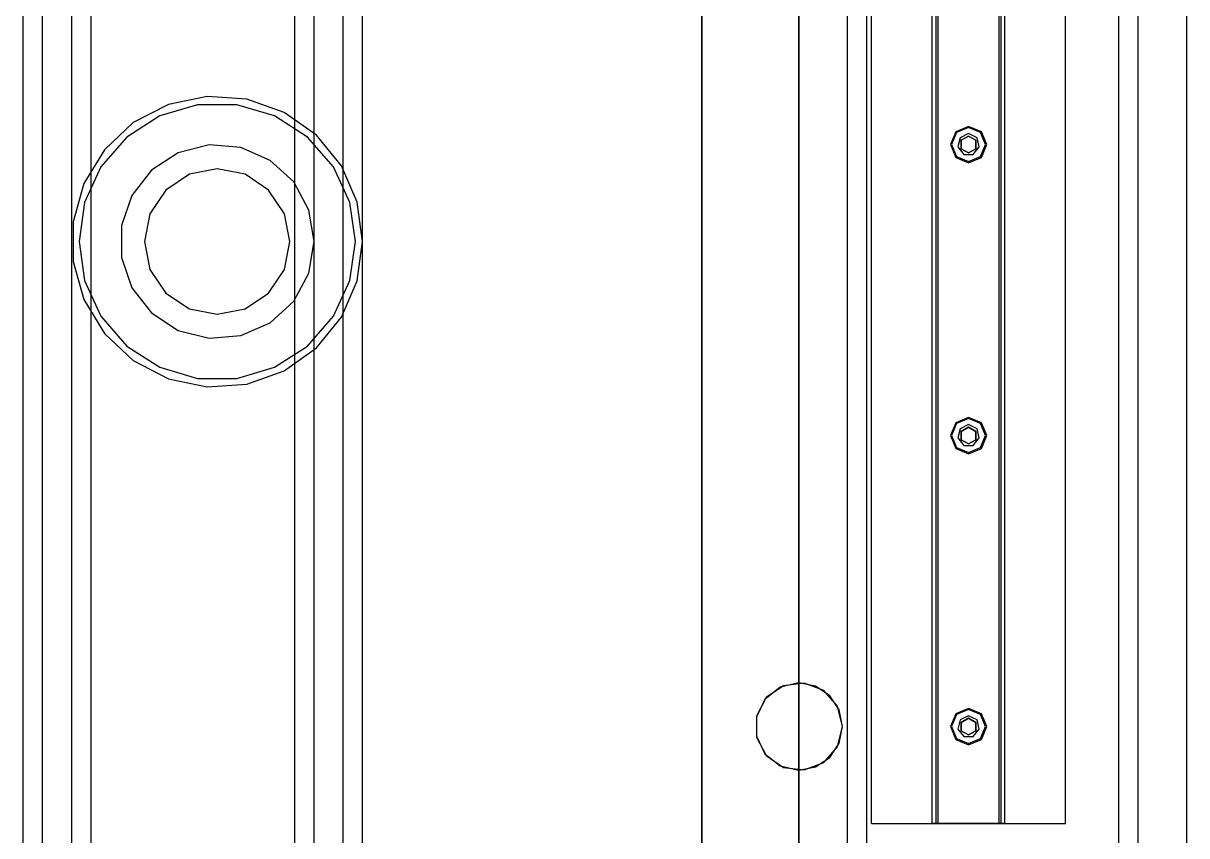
# Model space of a CAD drawing. Header units: millimetres. Extents: x -201 to 3037, y -406 to 3230.
# Drawn here: x 0 to 240, y 2177.5 to 2345 of the extents above; entities that cross this region are included whole.
import ezdxf

# ---------------------------------------------------------------- set-up
doc = ezdxf.new("R2010")
doc.units = ezdxf.units.MM
doc.layers.add('HIDDEN', color=8, linetype='Continuous')
doc.layers.add('VISIBLE', color=7, linetype='Continuous')

msp = doc.modelspace()

# ---------------------------------------------------------------- linework, layer by layer
at = {"layer": 'HIDDEN'}
for points in [[(10, 2000), (10, 2950)], [(14, 2000), (14, 2950)], [(14, 2000), (14, 2950)], [(66, 2000), (66, 2950)], [(66, 2000), (66, 2950)], [(70, 2000), (70, 2950)], [(70, 2000), (70, 2950)], [(70, 2000), (70, 2950)], [(0, 2060), (0, 2890)], [(0, 2060), (0, 2890)], [(0, 2060), (0, 2890)], [(4, 2060), (4, 2890)], [(4, 2060), (4, 2890)], [(4, 2060), (4, 2890)], [(4, 2060), (4, 2890)], [(56, 2060), (56, 2890)], [(56, 2060), (56, 2890)], [(56, 2060), (56, 2890)], [(56, 2060), (56, 2890)], [(60, 2060), (60, 2890)], [(60, 2060), (60, 2890)], [(60, 2060), (60, 2890)], [(60, 2060), (60, 2890)], [(170, 2060), (170, 2890)], [(170, 2060), (170, 2890)], [(174, 2060), (174, 2890)], [(174, 2060), (174, 2890)], [(226, 2060), (226, 2890)], [(226, 2060), (226, 2890)], [(230, 2060), (230, 2890)], [(230, 2060), (230, 2890)], [(230, 2110), (230, 2710)], [(240, 2120), (240, 2700)], [(140, 2680), (140, 2100)], [(140, 2100), (140, 2680)], [(140, 2680), (140, 2100)], [(160, 2680), (160, 2100)], [(160, 2100), (160, 2680)], [(160, 2680), (160, 2100)], [(175, 2180), (175, 2640)], [(187.5, 2180), (187.5, 2640)], [(187.5, 2180), (187.5, 2640)], [(187.5, 2180), (187.5, 2640)], [(188.7, 2180), (188.7, 2640)], [(201.3, 2180), (201.3, 2640)], [(202.5, 2180), (202.5, 2640)], [(202.5, 2180), (202.5, 2640)], [(202.5, 2180), (202.5, 2640)], [(215, 2180), (215, 2640)], [(70, 2300), (68.89, 2308.09), (65.63, 2315.59), (60.48, 2321.93), (53.8, 2326.64), (46.1, 2329.37), (37.95, 2329.93), (29.95, 2328.27), (22.7, 2324.51), (16.73, 2318.93), (12.48, 2311.95), (10.28, 2304.08), (10.28, 2295.92), (12.48, 2288.05), (16.73, 2281.07), (22.7, 2275.49), (29.95, 2271.73), (37.95, 2270.07), (46.1, 2270.63), (53.8, 2273.36), (60.48, 2278.07), (65.63, 2284.41), (68.89, 2291.91), (70, 2300)], [(70, 2300), (68.89, 2308.09), (65.63, 2315.59), (60.48, 2321.93), (53.8, 2326.64), (46.1, 2329.37), (37.95, 2329.93), (29.95, 2328.27), (22.7, 2324.51), (16.73, 2318.93), (12.48, 2311.95), (10.28, 2304.08), (10.28, 2295.92), (12.48, 2288.05), (16.73, 2281.07), (22.7, 2275.49), (29.95, 2271.73), (37.95, 2270.07), (46.1, 2270.63), (53.8, 2273.36), (60.48, 2278.07), (65.63, 2284.41), (68.89, 2291.91), (70, 2300)], [(70, 2300), (68.89, 2308.09), (65.63, 2315.59), (60.48, 2321.93), (53.8, 2326.64), (46.1, 2329.37), (37.95, 2329.93), (29.95, 2328.27), (22.7, 2324.51), (16.73, 2318.93), (12.48, 2311.95), (10.28, 2304.08), (10.28, 2295.92), (12.48, 2288.05), (16.73, 2281.07), (22.7, 2275.49), (29.95, 2271.73), (37.95, 2270.07), (46.1, 2270.63), (53.8, 2273.36), (60.48, 2278.07), (65.63, 2284.41), (68.89, 2291.91), (70, 2300)], [(68.5, 2300), (67.35, 2308.03), (63.98, 2315.41), (58.66, 2321.54), (51.84, 2325.92), (44.06, 2328.21), (35.94, 2328.21), (28.16, 2325.92), (21.34, 2321.54), (16.02, 2315.41), (12.65, 2308.03), (11.5, 2300), (12.65, 2291.97), (16.02, 2284.59), (21.34, 2278.46), (28.16, 2274.08), (35.94, 2271.79), (44.06, 2271.79), (51.84, 2274.08), (58.66, 2278.46), (63.98, 2284.59), (67.35, 2291.97), (68.5, 2300)], [(68.5, 2300), (67.35, 2308.03), (63.98, 2315.41), (58.66, 2321.54), (51.84, 2325.92), (44.06, 2328.21), (35.94, 2328.21), (28.16, 2325.92), (21.34, 2321.54), (16.02, 2315.41), (12.65, 2308.03), (11.5, 2300), (12.65, 2291.97), (16.02, 2284.59), (21.34, 2278.46), (28.16, 2274.08), (35.94, 2271.79), (44.06, 2271.79), (51.84, 2274.08), (58.66, 2278.46), (63.98, 2284.59), (67.35, 2291.97), (68.5, 2300)], [(68.5, 2300), (67.35, 2308.03), (63.98, 2315.41), (58.66, 2321.54), (51.84, 2325.92), (44.06, 2328.21), (35.94, 2328.21), (28.16, 2325.92), (21.34, 2321.54), (16.02, 2315.41), (12.65, 2308.03), (11.5, 2300), (12.65, 2291.97), (16.02, 2284.59), (21.34, 2278.46), (28.16, 2274.08), (35.94, 2271.79), (44.06, 2271.79), (51.84, 2274.08), (58.66, 2278.46), (63.98, 2284.59), (67.35, 2291.97), (68.5, 2300)], [(68.5, 2300), (67.35, 2308.03), (63.98, 2315.41), (58.66, 2321.54), (51.84, 2325.92), (44.06, 2328.21), (35.94, 2328.21), (28.16, 2325.92), (21.34, 2321.54), (16.02, 2315.41), (12.65, 2308.03), (11.5, 2300), (12.65, 2291.97), (16.02, 2284.59), (21.34, 2278.46), (28.16, 2274.08), (35.94, 2271.79), (44.06, 2271.79), (51.84, 2274.08), (58.66, 2278.46), (63.98, 2284.59), (67.35, 2291.97), (68.5, 2300)], [(68.5, 2300), (67.35, 2308.03), (63.98, 2315.41), (58.66, 2321.54), (51.84, 2325.92), (44.06, 2328.21), (35.94, 2328.21), (28.16, 2325.92), (21.34, 2321.54), (16.02, 2315.41), (12.65, 2308.03), (11.5, 2300), (12.65, 2291.97), (16.02, 2284.59), (21.34, 2278.46), (28.16, 2274.08), (35.94, 2271.79), (44.06, 2271.79), (51.84, 2274.08), (58.66, 2278.46), (63.98, 2284.59), (67.35, 2291.97), (68.5, 2300)], [(68.5, 2300), (67.35, 2308.03), (63.98, 2315.41), (58.66, 2321.54), (51.84, 2325.92), (44.06, 2328.21), (35.94, 2328.21), (28.16, 2325.92), (21.34, 2321.54), (16.02, 2315.41), (12.65, 2308.03), (11.5, 2300), (12.65, 2291.97), (16.02, 2284.59), (21.34, 2278.46), (28.16, 2274.08), (35.94, 2271.79), (44.06, 2271.79), (51.84, 2274.08), (58.66, 2278.46), (63.98, 2284.59), (67.35, 2291.97), (68.5, 2300)], [(195, 2323.75), (192.35, 2322.65), (191.25, 2320), (192.35, 2317.35), (195, 2316.25), (197.65, 2317.35), (198.75, 2320), (197.65, 2322.65), (195, 2323.75)], [(195, 2323.5), (192.53, 2322.47), (191.5, 2320), (192.53, 2317.53), (195, 2316.5), (197.47, 2317.53), (198.5, 2320), (197.47, 2322.47), (195, 2323.5)], [(195, 2322.25), (193.24, 2321.4), (192.81, 2319.5), (194.02, 2317.97), (195.98, 2317.97), (197.19, 2319.5), (196.76, 2321.4), (195, 2322.25)], [(195, 2322.25), (193.24, 2321.4), (192.81, 2319.5), (194.02, 2317.97), (195.98, 2317.97), (197.19, 2319.5), (196.76, 2321.4), (195, 2322.25)], [(195, 2321.73), (193.5, 2320.87)], [(193.5, 2320.87), (193.5, 2319.13)], [(196.5, 2320.87), (195, 2321.73)], [(196.5, 2319.13), (196.5, 2320.87)], [(60, 2300), (58.92, 2306.49), (55.78, 2312.28), (50.94, 2316.74), (44.91, 2319.39), (38.35, 2319.93), (31.97, 2318.32), (26.45, 2314.71), (22.41, 2309.52), (20.27, 2303.29), (20.27, 2296.71), (22.41, 2290.48), (26.45, 2285.29), (31.97, 2281.68), (38.35, 2280.07), (44.91, 2280.61), (50.94, 2283.26), (55.78, 2287.72), (58.92, 2293.51), (60, 2300)], [(60, 2300), (58.92, 2306.49), (55.78, 2312.28), (50.94, 2316.74), (44.91, 2319.39), (38.35, 2319.93), (31.97, 2318.32), (26.45, 2314.71), (22.41, 2309.52), (20.27, 2303.29), (20.27, 2296.71), (22.41, 2290.48), (26.45, 2285.29), (31.97, 2281.68), (38.35, 2280.07), (44.91, 2280.61), (50.94, 2283.26), (55.78, 2287.72), (58.92, 2293.51), (60, 2300)], [(60, 2300), (58.92, 2306.49), (55.78, 2312.28), (50.94, 2316.74), (44.91, 2319.39), (38.35, 2319.93), (31.97, 2318.32), (26.45, 2314.71), (22.41, 2309.52), (20.27, 2303.29), (20.27, 2296.71), (22.41, 2290.48), (26.45, 2285.29), (31.97, 2281.68), (38.35, 2280.07), (44.91, 2280.61), (50.94, 2283.26), (55.78, 2287.72), (58.92, 2293.51), (60, 2300)], [(60, 2300), (58.92, 2306.49), (55.78, 2312.28), (50.94, 2316.74), (44.91, 2319.39), (38.35, 2319.93), (31.97, 2318.32), (26.45, 2314.71), (22.41, 2309.52), (20.27, 2303.29), (20.27, 2296.71), (22.41, 2290.48), (26.45, 2285.29), (31.97, 2281.68), (38.35, 2280.07), (44.91, 2280.61), (50.94, 2283.26), (55.78, 2287.72), (58.92, 2293.51), (60, 2300)], [(60, 2300), (58.92, 2306.49), (55.78, 2312.28), (50.94, 2316.74), (44.91, 2319.39), (38.35, 2319.93), (31.97, 2318.32), (26.45, 2314.71), (22.41, 2309.52), (20.27, 2303.29), (20.27, 2296.71), (22.41, 2290.48), (26.45, 2285.29), (31.97, 2281.68), (38.35, 2280.07), (44.91, 2280.61), (50.94, 2283.26), (55.78, 2287.72), (58.92, 2293.51), (60, 2300)], [(60, 2300), (58.92, 2306.49), (55.78, 2312.28), (50.94, 2316.74), (44.91, 2319.39), (38.35, 2319.93), (31.97, 2318.32), (26.45, 2314.71), (22.41, 2309.52), (20.27, 2303.29), (20.27, 2296.71), (22.41, 2290.48), (26.45, 2285.29), (31.97, 2281.68), (38.35, 2280.07), (44.91, 2280.61), (50.94, 2283.26), (55.78, 2287.72), (58.92, 2293.51), (60, 2300)], [(60, 2300), (58.92, 2306.49), (55.78, 2312.28), (50.94, 2316.74), (44.91, 2319.39), (38.35, 2319.93), (31.97, 2318.32), (26.45, 2314.71), (22.41, 2309.52), (20.27, 2303.29), (20.27, 2296.71), (22.41, 2290.48), (26.45, 2285.29), (31.97, 2281.68), (38.35, 2280.07), (44.91, 2280.61), (50.94, 2283.26), (55.78, 2287.72), (58.92, 2293.51), (60, 2300)], [(60, 2300), (58.92, 2306.49), (55.78, 2312.28), (50.94, 2316.74), (44.91, 2319.39), (38.35, 2319.93), (31.97, 2318.32), (26.45, 2314.71), (22.41, 2309.52), (20.27, 2303.29), (20.27, 2296.71), (22.41, 2290.48), (26.45, 2285.29), (31.97, 2281.68), (38.35, 2280.07), (44.91, 2280.61), (50.94, 2283.26), (55.78, 2287.72), (58.92, 2293.51), (60, 2300)], [(193.5, 2319.13), (195, 2318.27)], [(195, 2318.27), (196.5, 2319.13)], [(55, 2300), (53.86, 2305.74), (50.61, 2310.61), (45.74, 2313.86), (40, 2315), (34.26, 2313.86), (29.39, 2310.61), (26.14, 2305.74), (25, 2300), (26.14, 2294.26), (29.39, 2289.39), (34.26, 2286.14), (40, 2285), (45.74, 2286.14), (50.61, 2289.39), (53.86, 2294.26), (55, 2300)], [(55, 2300), (53.86, 2305.74), (50.61, 2310.61), (45.74, 2313.86), (40, 2315), (34.26, 2313.86), (29.39, 2310.61), (26.14, 2305.74), (25, 2300), (26.14, 2294.26), (29.39, 2289.39), (34.26, 2286.14), (40, 2285), (45.74, 2286.14), (50.61, 2289.39), (53.86, 2294.26), (55, 2300)], [(195, 2263.75), (192.35, 2262.65), (191.25, 2260), (192.35, 2257.35), (195, 2256.25), (197.65, 2257.35), (198.75, 2260), (197.65, 2262.65), (195, 2263.75)], [(195, 2263.5), (192.53, 2262.47), (191.5, 2260), (192.53, 2257.53), (195, 2256.5), (197.47, 2257.53), (198.5, 2260), (197.47, 2262.47), (195, 2263.5)], [(195, 2262.25), (193.24, 2261.4), (192.81, 2259.5), (194.02, 2257.97), (195.98, 2257.97), (197.19, 2259.5), (196.76, 2261.4), (195, 2262.25)], [(195, 2262.25), (193.24, 2261.4), (192.81, 2259.5), (194.02, 2257.97), (195.98, 2257.97), (197.19, 2259.5), (196.76, 2261.4), (195, 2262.25)], [(195, 2261.73), (193.5, 2260.87)], [(193.5, 2260.87), (193.5, 2259.13)], [(196.5, 2260.87), (195, 2261.73)], [(196.5, 2259.13), (196.5, 2260.87)], [(193.5, 2259.13), (195, 2258.27)], [(195, 2258.27), (196.5, 2259.13)], [(160, 2209), (156.1, 2208.11), (152.96, 2205.61), (151.23, 2202), (151.23, 2198), (152.96, 2194.39), (156.1, 2191.89), (160, 2191)], [(169, 2200), (167.97, 2204.18), (165.11, 2207.41), (161.08, 2208.93), (156.81, 2208.42), (153.26, 2205.97), (151.26, 2202.15), (151.26, 2197.85), (153.26, 2194.03), (156.81, 2191.58), (161.08, 2191.07), (165.11, 2192.59), (167.97, 2195.82), (169, 2200)], [(195, 2203.75), (192.35, 2202.65), (191.25, 2200), (192.35, 2197.35), (195, 2196.25), (197.65, 2197.35), (198.75, 2200), (197.65, 2202.65), (195, 2203.75)], [(195, 2203.5), (192.53, 2202.47), (191.5, 2200), (192.53, 2197.53), (195, 2196.5), (197.47, 2197.53), (198.5, 2200), (197.47, 2202.47), (195, 2203.5)], [(195, 2202.25), (193.24, 2201.4), (192.81, 2199.5), (194.02, 2197.97), (195.98, 2197.97), (197.19, 2199.5), (196.76, 2201.4), (195, 2202.25)], [(195, 2202.25), (193.24, 2201.4), (192.81, 2199.5), (194.02, 2197.97), (195.98, 2197.97), (197.19, 2199.5), (196.76, 2201.4), (195, 2202.25)], [(195, 2201.73), (193.5, 2200.87)], [(193.5, 2200.87), (193.5, 2199.13)], [(196.5, 2200.87), (195, 2201.73)], [(196.5, 2199.13), (196.5, 2200.87)], [(193.5, 2199.13), (195, 2198.27)], [(195, 2198.27), (196.5, 2199.13)], [(175, 2180), (215, 2180)], [(187.5, 2180), (202.5, 2180)], [(202.5, 2180), (187.5, 2180)], [(187.5, 2180), (188.7, 2180)], [(188.7, 2180), (187.5, 2180)], [(202.5, 2180), (201.3, 2180)], [(201.3, 2180), (202.5, 2180)]]:
    msp.add_lwpolyline(points, dxfattribs=at)
at = {"layer": 'VISIBLE'}
for points in [[(0, 2060), (0, 2890)], [(10, 2000), (10, 2420)], [(70, 2000), (70, 2420)], [(140, 2100), (140, 2420)], [(160, 2100), (160, 2400)], [(175, 2180), (175, 2400)], [(187.5, 2180), (187.5, 2400)], [(188.3, 2180), (188.3, 2400)], [(201.7, 2180), (201.7, 2400)], [(202.5, 2180), (202.5, 2400)], [(215, 2180), (215, 2400)], [(230, 2175), (230, 2400)], [(240, 2175), (240, 2400)], [(70, 2300), (68.89, 2308.09), (65.63, 2315.59), (60.48, 2321.93), (53.8, 2326.64), (46.1, 2329.37), (37.95, 2329.93), (29.95, 2328.27), (22.7, 2324.51), (16.73, 2318.93), (12.48, 2311.95), (10.28, 2304.08), (10.28, 2295.92), (12.48, 2288.05), (16.73, 2281.07), (22.7, 2275.49), (29.95, 2271.73), (37.95, 2270.07), (46.1, 2270.63), (53.8, 2273.36), (60.48, 2278.07), (65.63, 2284.41), (68.89, 2291.91), (70, 2300)], [(195, 2323.75), (192.35, 2322.65), (191.25, 2320), (192.35, 2317.35), (195, 2316.25), (197.65, 2317.35), (198.75, 2320), (197.65, 2322.65), (195, 2323.75)], [(195, 2323.5), (192.53, 2322.47), (191.5, 2320), (192.53, 2317.53), (195, 2316.5), (197.47, 2317.53), (198.5, 2320), (197.47, 2322.47), (195, 2323.5)], [(193.5, 2320.87), (195, 2321.73)], [(193.5, 2319.13), (193.5, 2320.87)], [(195, 2321.73), (196.5, 2320.87)], [(196.5, 2320.87), (196.5, 2319.13)], [(195, 2318.27), (193.5, 2319.13)], [(196.5, 2319.13), (195, 2318.27)], [(195, 2263.75), (192.35, 2262.65), (191.25, 2260), (192.35, 2257.35), (195, 2256.25), (197.65, 2257.35), (198.75, 2260), (197.65, 2262.65), (195, 2263.75)], [(195, 2263.5), (192.53, 2262.47), (191.5, 2260), (192.53, 2257.53), (195, 2256.5), (197.47, 2257.53), (198.5, 2260), (197.47, 2262.47), (195, 2263.5)], [(193.5, 2260.87), (195, 2261.73)], [(193.5, 2259.13), (193.5, 2260.87)], [(195, 2261.73), (196.5, 2260.87)], [(196.5, 2260.87), (196.5, 2259.13)], [(195, 2258.27), (193.5, 2259.13)], [(196.5, 2259.13), (195, 2258.27)], [(169, 2200), (168.31, 2203.44), (166.36, 2206.36), (163.44, 2208.31), (160, 2209)], [(195, 2203.75), (192.35, 2202.65), (191.25, 2200), (192.35, 2197.35), (195, 2196.25), (197.65, 2197.35), (198.75, 2200), (197.65, 2202.65), (195, 2203.75)], [(195, 2203.5), (192.53, 2202.47), (191.5, 2200), (192.53, 2197.53), (195, 2196.5), (197.47, 2197.53), (198.5, 2200), (197.47, 2202.47), (195, 2203.5)], [(193.5, 2200.87), (195, 2201.73)], [(193.5, 2199.13), (193.5, 2200.87)], [(195, 2201.73), (196.5, 2200.87)], [(196.5, 2200.87), (196.5, 2199.13)], [(160, 2191), (163.44, 2191.69), (166.36, 2193.64), (168.31, 2196.56), (169, 2200)], [(195, 2198.27), (193.5, 2199.13)], [(196.5, 2199.13), (195, 2198.27)], [(175, 2180), (187.5, 2180)], [(187.5, 2180), (188.3, 2180)], [(188.3, 2180), (201.7, 2180)], [(201.7, 2180), (202.5, 2180)], [(202.5, 2180), (215, 2180)]]:
    msp.add_lwpolyline(points, dxfattribs=at)

doc.saveas('drawing.dxf')
